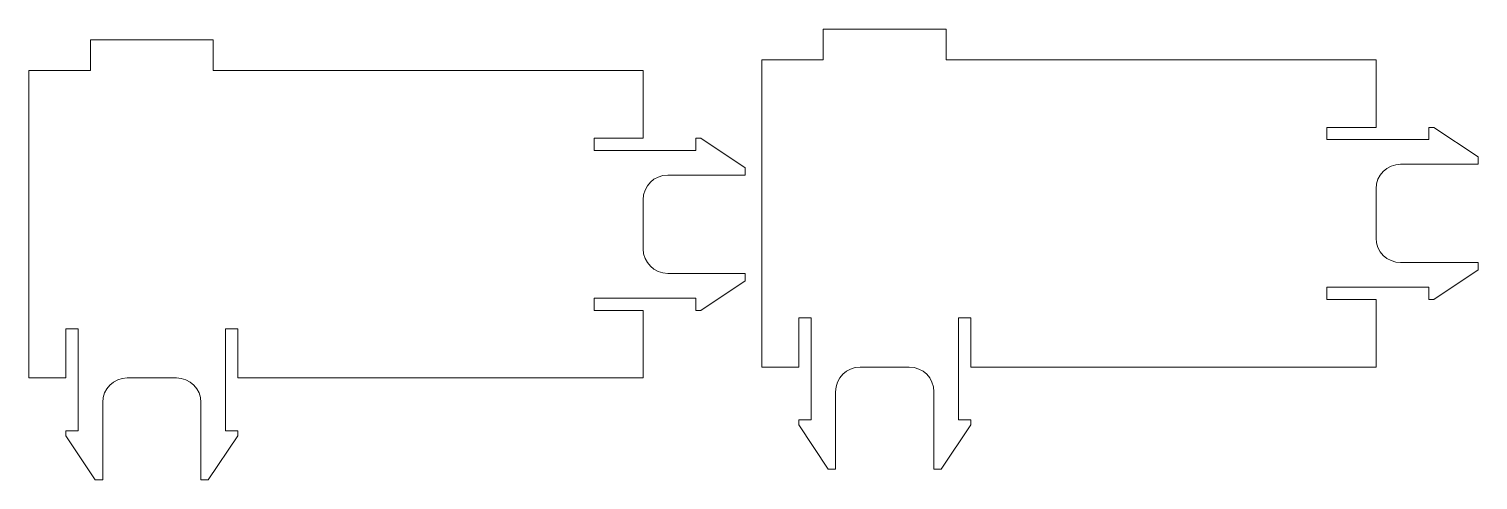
# Model space of a CAD drawing. Header units: inches. Extents: x 0 to 5.9, y -0.41 to 1.42.
import ezdxf

# ---------------------------------------------------------------- set-up
doc = ezdxf.new("R2010")
doc.units = ezdxf.units.IN
doc.header["$MEASUREMENT"] = 0

msp = doc.modelspace()

# ---------------------------------------------------------------- linework, layer by layer
at = {"color": 1, "linetype": 'Continuous', "lineweight": 5}
for p, q in [((3.2334, 1.2942), (3.2334, 1.4192)), ((3.2334, 1.4192), (3.7334, 1.4192)), ((3.7334, 1.2942), (3.7334, 1.4192)), ((0.25, 1.25), (0.25, 1.375)), ((0.25, 1.375), (0.75, 1.375)), ((0.75, 1.25), (0.75, 1.375)), ((0, 0), (0, 1.25)), ((0, 1.25), (0.25, 1.25)), ((0.75, 1.25), (2.5, 1.25)), ((2.5, 0.975), (2.5, 1.25)), ((2.9834, 0.0442), (2.9834, 1.2942)), ((2.9834, 1.2942), (3.2334, 1.2942)), ((3.7334, 1.2942), (5.4834, 1.2942)), ((5.4834, 1.0192), (5.4834, 1.2942)), ((5.4834, 1.0192), (5.2834, 1.0192)), ((5.2834, 0.9692), (5.2834, 1.0192)), ((5.6984, 0.9692), (5.6984, 1.0192)), ((5.6984, 1.0192), (5.7184, 1.0192)), ((5.7184, 1.0192), (5.8984, 0.8992)), ((2.5, 0.975), (2.3, 0.975)), ((2.3, 0.925), (2.3, 0.975)), ((2.715, 0.925), (2.715, 0.975)), ((2.715, 0.975), (2.735, 0.975)), ((2.735, 0.975), (2.915, 0.855)), ((5.6984, 0.9692), (5.2834, 0.9692)), ((2.715, 0.925), (2.3, 0.925)), ((5.8984, 0.8692), (5.8984, 0.8992)), ((2.915, 0.825), (2.915, 0.855)), ((5.8984, 0.8692), (5.5834, 0.8692)), ((2.915, 0.825), (2.6, 0.825)), ((5.4834, 0.7692), (5.4834, 0.5692)), ((2.5, 0.725), (2.5, 0.525)), ((2.915, 0.425), (2.6, 0.425)), ((2.915, 0.425), (2.915, 0.395)), ((5.8984, 0.4692), (5.5834, 0.4692)), ((5.7184, 0.3192), (5.8984, 0.4392)), ((5.8984, 0.4692), (5.8984, 0.4392)), ((2.735, 0.275), (2.915, 0.395)), ((5.6984, 0.3692), (5.2834, 0.3692)), ((5.2834, 0.3692), (5.2834, 0.3192)), ((5.6984, 0.3692), (5.6984, 0.3192)), ((2.715, 0.325), (2.3, 0.325)), ((2.3, 0.325), (2.3, 0.275)), ((2.715, 0.325), (2.715, 0.275)), ((5.4834, 0.3192), (5.2834, 0.3192)), ((5.4834, 0.3192), (5.4834, 0.0442)), ((5.6984, 0.3192), (5.7184, 0.3192)), ((2.5, 0.275), (2.3, 0.275)), ((2.5, 0.275), (2.5, 0)), ((2.715, 0.275), (2.735, 0.275)), ((3.1834, 0.2442), (3.1334, 0.2442)), ((3.1334, 0.0442), (3.1334, 0.2442)), ((3.1834, -0.1708), (3.1834, 0.2442)), ((3.7834, 0.2442), (3.8334, 0.2442)), ((3.7834, 0.2442), (3.7834, -0.1708)), ((3.8334, 0.0442), (3.8334, 0.2442)), ((0.2, 0.2), (0.15, 0.2)), ((0.15, 0), (0.15, 0.2)), ((0.2, -0.215), (0.2, 0.2)), ((0.8, 0.2), (0.85, 0.2)), ((0.8, 0.2), (0.8, -0.215)), ((0.85, 0), (0.85, 0.2)), ((0, 0), (0.15, 0)), ((0.4, 0), (0.6, 0)), ((0.85, 0), (2.5, 0)), ((2.9834, 0.0442), (3.1334, 0.0442)), ((3.3834, 0.0442), (3.5834, 0.0442)), ((3.8334, 0.0442), (5.4834, 0.0442)), ((3.2834, -0.3708), (3.2834, -0.0558)), ((3.6834, -0.3708), (3.6834, -0.0558)), ((0.3, -0.415), (0.3, -0.1)), ((0.7, -0.415), (0.7, -0.1)), ((3.1334, -0.1708), (3.1334, -0.1908)), ((3.1834, -0.1708), (3.1334, -0.1708)), ((3.7834, -0.1708), (3.8334, -0.1708)), ((3.8334, -0.1708), (3.8334, -0.1908)), ((0.15, -0.215), (0.15, -0.235)), ((0.2, -0.215), (0.15, -0.215)), ((0.15, -0.235), (0.27, -0.415)), ((0.85, -0.235), (0.73, -0.415)), ((0.8, -0.215), (0.85, -0.215)), ((0.85, -0.215), (0.85, -0.235)), ((3.1334, -0.1908), (3.2534, -0.3708)), ((3.8334, -0.1908), (3.7134, -0.3708)), ((3.2834, -0.3708), (3.2534, -0.3708)), ((3.6834, -0.3708), (3.7134, -0.3708)), ((0.3, -0.415), (0.27, -0.415)), ((0.7, -0.415), (0.73, -0.415))]:
    msp.add_line(p, q, dxfattribs=at)
for centre, start, end in [((5.5834, 0.7692), 90, 180), ((2.6, 0.725), 90, 180), ((5.5834, 0.5692), 180, 270), ((2.6, 0.525), 180, 270), ((0.4, -0.1), 90, 180), ((0.6, -0.1), 0, 90), ((3.3834, -0.0558), 90, 180), ((3.5834, -0.0558), 0, 90)]:
    msp.add_arc(centre, 0.1, start, end, dxfattribs=at)

doc.saveas('drawing.dxf')
